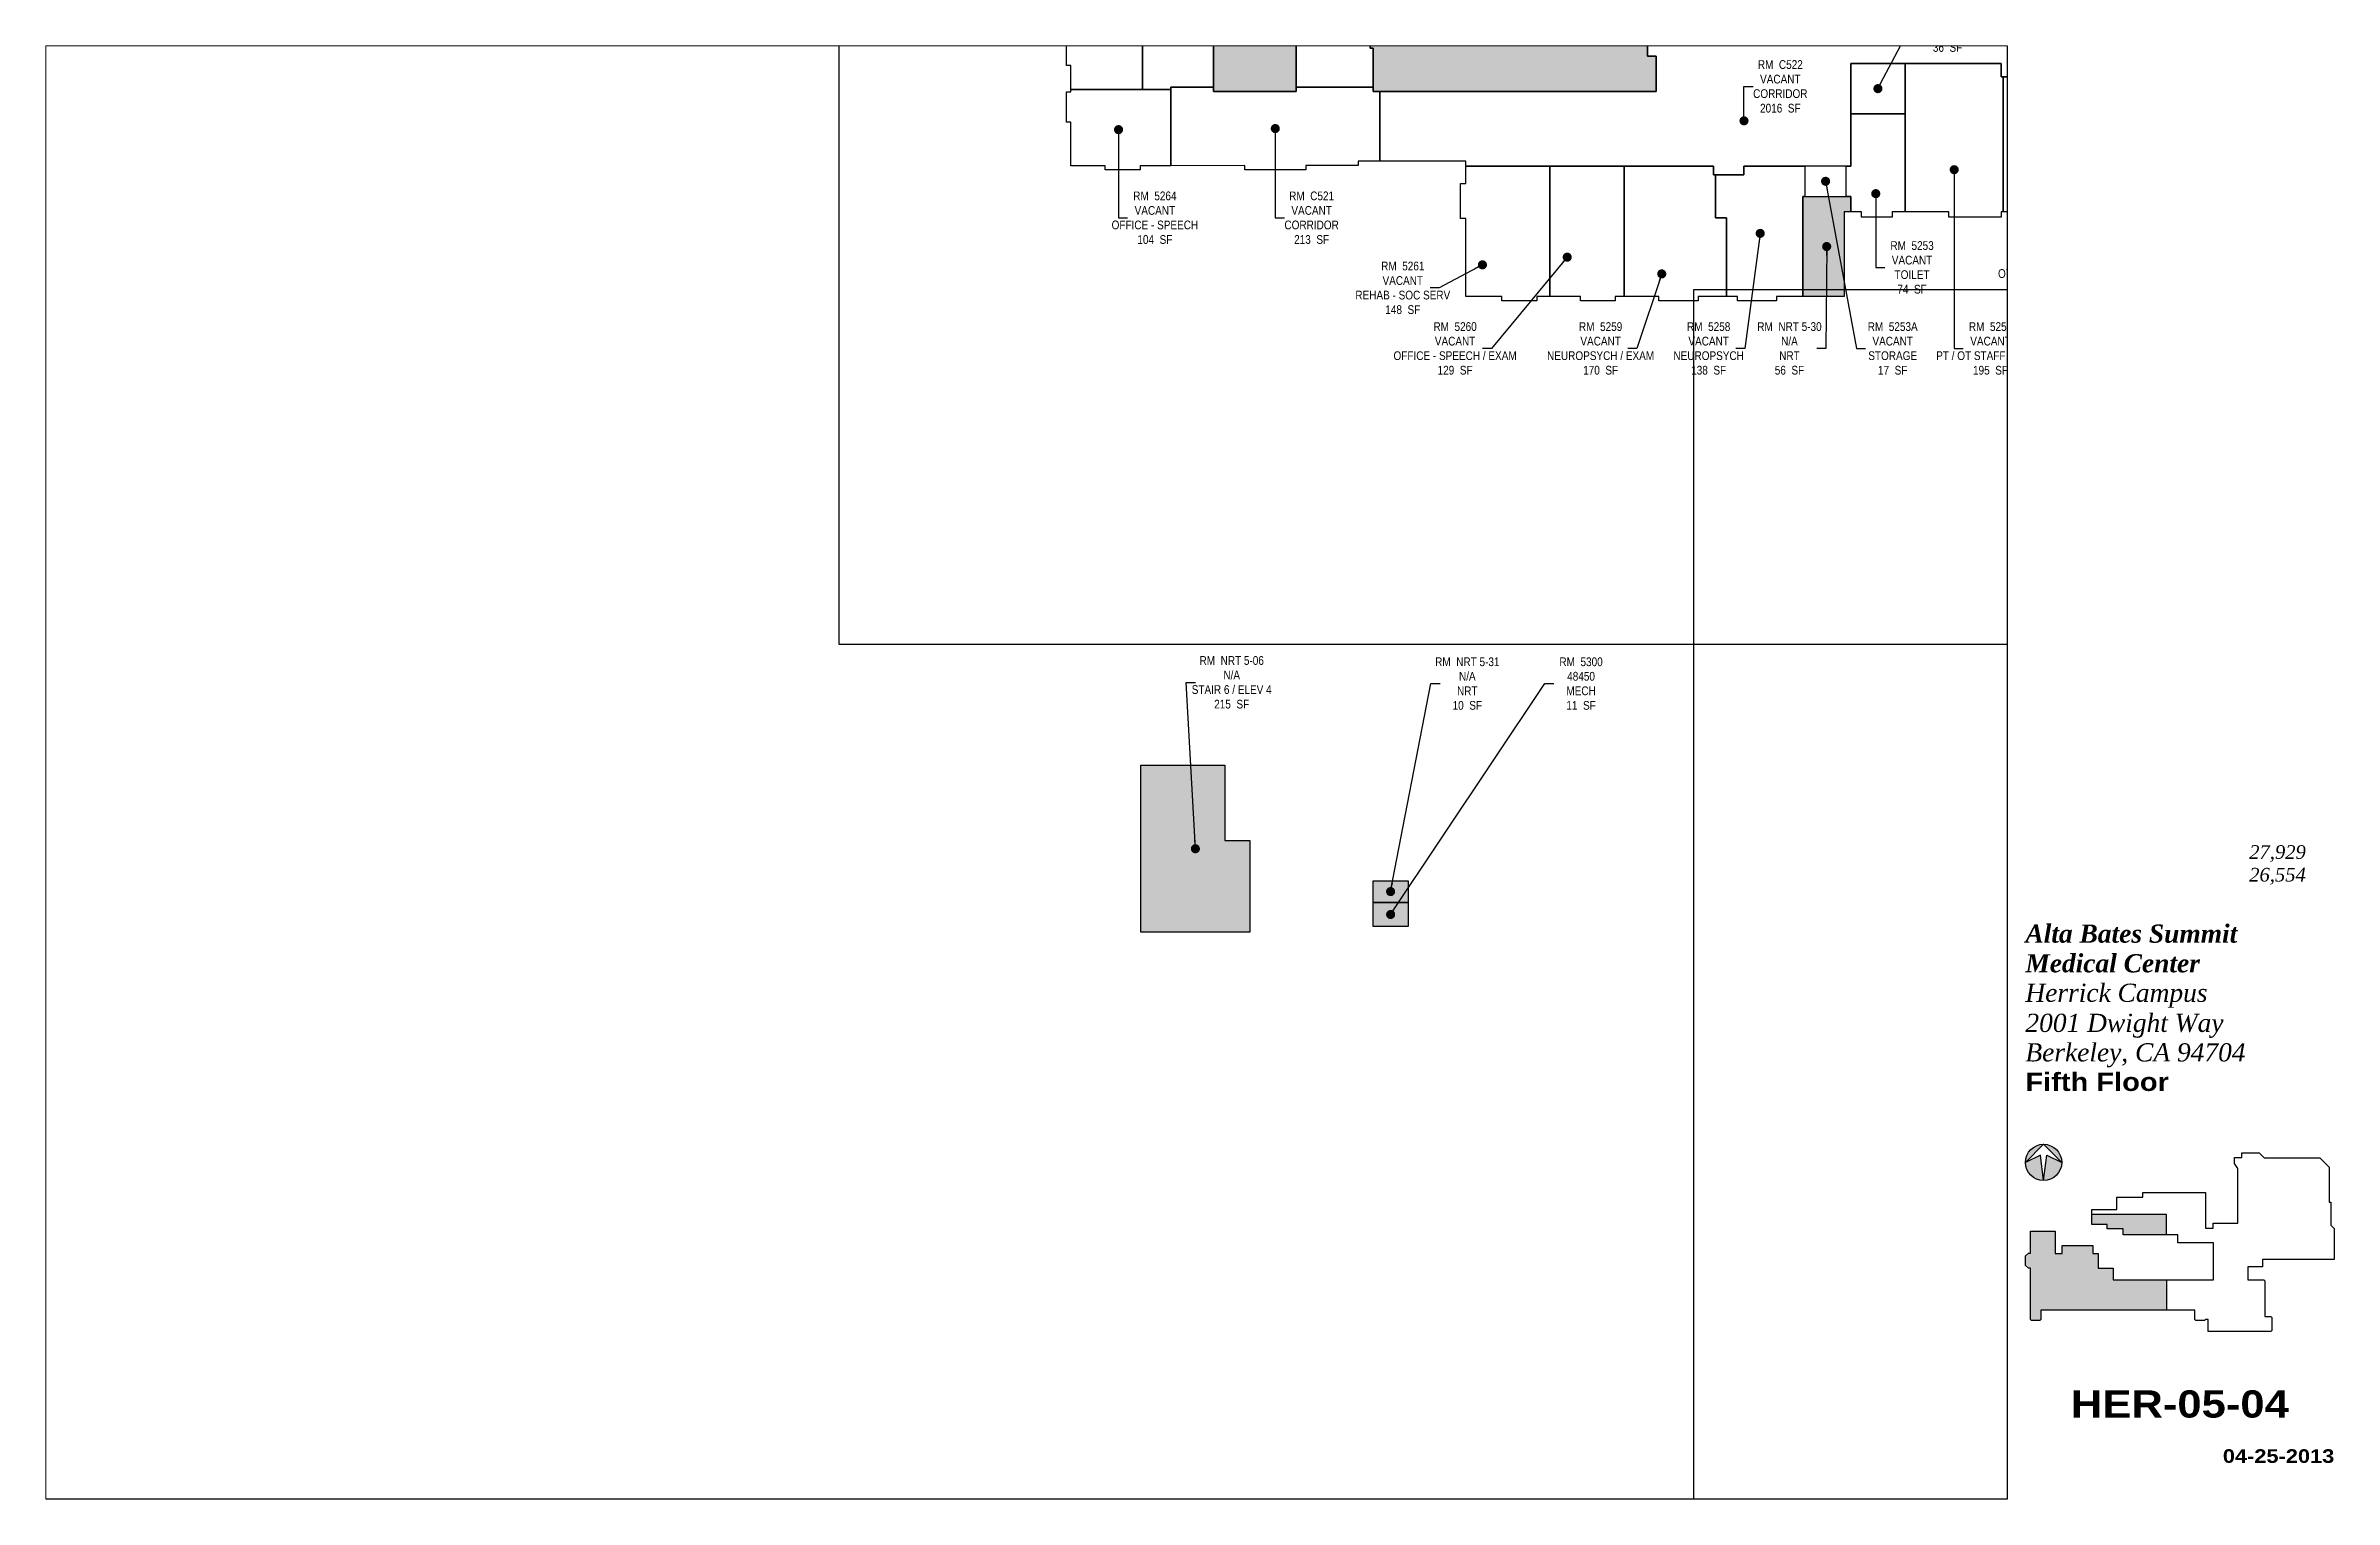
# Paper-space layout '04' of a CAD drawing. Header units: inches. Extents: x 0.9 to 16.7, y 0.5 to 10.5.
# The model-space entities are those that its viewports show. They can reach past a viewport. Long polylines and large blocks are cut down to what shows.
import ezdxf
from ezdxf.enums import TextEntityAlignment as Align

# ---------------------------------------------------------------- set-up
doc = ezdxf.new("R2010")
doc.units = ezdxf.units.IN
doc.header["$LTSCALE"] = 48
doc.header["$MEASUREMENT"] = 0
for name, color, linetype in [('0-LABEL', 3, 'Continuous'), ('1-NRT', 200, 'Continuous'), ('1-NRT-PTN', 253, 'Continuous'), ('4-OCC', 6, 'Continuous'), ('4-OCC-PTN', 95, 'Continuous'), ('4-VACANT', 60, 'Continuous'), ('T-8', 8, 'Continuous')]:
    doc.layers.add(name, color=color, linetype=linetype)
doc.layers.add('T-VWPRT', color=1, linetype='Continuous', plot=False)
doc.layers.add('VP-Window', color=2, linetype='Continuous', plot=False)
doc.styles.add('ArialB', font='')
doc.styles.add('ArialN', font='ARIALN.TTF')
doc.styles.add('TimesI', font='timesi.ttf')
doc.styles.add('TimesIB', font='timesbi.ttf')
doc.styles.get('ArialB').set_extended_font_data('Arial Black')
doc.dimstyles.new('AB-200', dxfattribs={"dimscale": 200, "dimtxt": 0.070312, "dimasz": 0.0625, "dimexe": 0.0625, "dimexo": 0.125, "dimgap": 0.1875, "dimtad": 0, "dimdec": 4, "dimrnd": 0.0625, "dimzin": 0, "dimdsep": 46, "dimlunit": 4, "dimtxsty": 'ArialN', "dimblk": 'ARCHTICK', "dimcen": 0.0625, "dimclrd": 256, "dimclre": 256, "dimclrt": 256, "dimadec": 0, "dimazin": 0, "dimtfac": 1, "dimtdec": 4, "dimtofl": 0, "dimtmove": 2, "dimatfit": 3, "dimldrblk": 'DOT', "dimfxl": 0, "dimfrac": 2, "dimtolj": 1, "dimtzin": 0, "dimlwd": -1, "dimlwe": -1, "dimarcsym": 0})

# ---------------------------------------------------------------- blocks, each defined once
blk = doc.blocks.new('n-arrow')
h = blk.add_hatch(color=256)
h.paths.add_polyline_path([(0, 0.125), (0.125, 0, 0.414214)])
h.paths.add_polyline_path([(0, 0.125, 0.414214), (-0.125, 0), (0.051, 0.022)])
h = blk.add_hatch(color=256)
h.paths.add_polyline_path([(0.051, -0.022), (-0.125, 0, 0.414214), (0, -0.125)])
h.paths.add_polyline_path([(0.125, 0), (0, -0.125, 0.414214)])
for p, q in [((-0.125, 0), (0.051, 0.022)), ((-0.125, 0), (0.051, -0.022)), ((0, 0.125), (0.125, 0)), ((0.051, 0.022), (0, 0.125)), ((0, -0.125), (0.125, 0)), ((0.051, -0.022), (0, -0.125))]:
    blk.add_line(p, q)
blk.add_circle((0, 0), 0.125)
blk = doc.blocks.new('AB-TB-text')
for tag, style, p in [('GROSS', 'TimesI', (1.93, 4.406)), ('USEABLE', 'TimesI', (1.93, 4.25)), ('DATE', 'ArialB', (2.125, 0.25))]:
    blk.add_attdef(tag, text='', height=0.0938, dxfattribs=dict(style=style)).set_placement(p, align=Align.RIGHT)
for tag, style, p in [('CAMPUS', 'TimesIB', (0, 3.75)), ('PAVILION', 'TimesI', (0, 3.547)), ('BUILDING', 'TimesI', (0, 3.34)), ('STREET', 'TimesI', (0, 3.137)), ('FLOOR', 'ArialB', (0, 2.934))]:
    blk.add_attdef(tag, text='', height=0.125, dxfattribs=dict(style=style)).set_placement(p, align=Align.TOP_LEFT)
at = {"style": 'ArialB'}
blk.add_attdef('DWG#', text='', height=0.188, dxfattribs=at).set_placement((1.062, 0.749), align=Align.TOP_CENTER)
blk = doc.blocks.new('_ArchTick')
at = {"const_width": 0.15}
blk.add_lwpolyline([(-0.5, -0.5), (0.5, 0.5)], dxfattribs=at)
blk = doc.blocks.new('_Dot')
at = {"lineweight": -2}
blk.add_line((-0.5, 0), (-1, 0), dxfattribs=at)
at = {"const_width": 0.5}
blk.add_lwpolyline([(-0.25, 0, 1), (0.25, 0, 1)], format="xyb", close=True, dxfattribs=at)

msp = doc.modelspace()

# ---------------------------------------------------------------- hatches: boundary and pattern name
at = {"layer": '1-NRT-PTN'}
for points in [[(1498.44951, 1920.5), (1520.5, 1920.5), (1520.5, 1936.49498), (1876.5, 1936.49498), (1876.5, 1936.46016), (1888.11219, 1936.46016), (1888.11219, 1923), (1880.48651, 1923), (1880.48651, 1830.99211), (1892.28473, 1830.99211), (1892.28473, 1782.6466), (1502.62663, 1782.5), (1502.62663, 1842.05557), (1498.44951, 1842)], [(1282.77962, 1920.5), (1396.77962, 1920.5), (1396.77962, 1782.5), (1282.77962, 1782.5)], [(2151, 1500.5), (2094, 1500.5), (2094, 1638), (2160, 1638), (2160, 1617), (2151, 1617)], [(1333, 625.59662), (1183, 625.59662), (1183, 855.61699), (1298.5, 855.61699), (1298.5, 752.09662), (1333, 752.09662)], [(1502.75, 696.61699), (1550.75, 696.61699), (1550.75, 666.61699), (1502.75, 666.61699)]]:
    msp.add_hatch(color=256, dxfattribs=at).paths.add_polyline_path(points)
at = {"layer": '4-OCC-PTN'}
msp.add_hatch(color=55, dxfattribs=at).paths.add_polyline_path([(1502.75, 666.61699), (1550.75, 666.61699), (1550.75, 633.61699), (1502.75, 633.61699)])

# ---------------------------------------------------------------- linework, layer by layer
at = {"layer": '1-NRT'}
for points in [[(1498.44951, 1920.5), (1520.5, 1920.5), (1520.5, 1936.49498), (1876.5, 1936.49498), (1876.5, 1936.46016), (1888.11219, 1936.46016), (1888.11219, 1923), (1880.48651, 1923), (1880.48651, 1830.99211), (1892.28473, 1830.99211), (1892.28473, 1782.6466), (1502.62663, 1782.5), (1502.62663, 1842.05557), (1498.44951, 1842)], [(1282.77962, 1920.5), (1396.77962, 1920.5), (1396.77962, 1782.5), (1282.77962, 1782.5)], [(2151, 1500.5), (2094, 1500.5), (2094, 1638), (2160, 1638), (2160, 1617), (2151, 1617)], [(1333, 625.59662), (1183, 625.59662), (1183, 855.61699), (1298.5, 855.61699), (1298.5, 752.09662), (1333, 752.09662)], [(1502.75, 696.61699), (1550.75, 696.61699), (1550.75, 666.61699), (1502.75, 666.61699)]]:
    msp.add_lwpolyline(points, close=True, dxfattribs=at)
at = {"layer": '4-OCC'}
msp.add_lwpolyline([(1502.75, 666.61699), (1550.75, 666.61699), (1550.75, 633.61699), (1502.75, 633.61699)], close=True, dxfattribs=at)
at = {"layer": '4-VACANT'}
msp.add_lwpolyline([(2403, 1803), (2367, 1803), (2367, 1821), (2160, 1821), (2160, 1755), (2160, 1749), (2160, 1680), (2013, 1680), (2013, 1668), (1971, 1668), (1971, 1680), (1630.5, 1679.99296), (1630.5, 1686.5), (1512, 1686.5), (1512, 1782.5), (1892.28473, 1782.6466), (1892.28473, 1830.99211), (1880.48651, 1830.99211), (1880.48651, 1923)], dxfattribs=at)
for points in [[(1185, 1785.5), (1086.5, 1785.5), (1086.5, 1818.25502), (1080.5, 1818.25502), (1080.5, 1860.25502), (1086.5, 1860.25502), (1086.5, 1920.5), (1123.77962, 1920.5), (1123.77962, 1926.5), (1171.77962, 1926.5), (1171.77962, 1920.5), (1185, 1920.5)], [(1224, 1785.5), (1185, 1785.5), (1185, 1920.5), (1195.77962, 1920.5), (1195.77962, 1926.5), (1240.77962, 1926.5), (1240.77962, 1920.5), (1282.77962, 1920.5), (1282.77962, 1788.5), (1224, 1788.5)], [(1498.44951, 1920.5), (1498.44951, 1842), (1502.62663, 1842.05557), (1502.62663, 1788.52219), (1396.80425, 1788.52219), (1396.80425, 1920.5), (1417.77962, 1920.5), (1417.77962, 1926.5), (1468.77962, 1926.5), (1468.77962, 1920.5)], [(2160, 1821), (2235, 1821), (2235, 1752), (2160, 1752)], [(2235, 1617.00163), (2235, 1752), (2235, 1755), (2235, 1821), (2367, 1821), (2367, 1803), (2370, 1803), (2370, 1616.96908), (2367, 1616.96908), (2366.93133, 1609.66398), (2295, 1609.66398), (2294.96502, 1616.96908)], [(2370, 1616.96908), (2370, 1803), (2403, 1803), (2403, 1821), (2457, 1821), (2457, 1806), (2497.5, 1806), (2497.5, 1616.96908)], [(1224, 1785.5), (1224, 1680.5), (1182, 1680.5), (1182, 1674.68489), (1134, 1674.68489), (1134, 1680.5), (1086.5, 1680.5), (1086.5, 1740.25502), (1080.5, 1740.25502), (1080.5, 1782.25502), (1086.5, 1782.25502), (1086.5, 1785.5)], [(1512, 1782.5), (1512, 1686.5), (1482, 1686.5), (1482, 1680.56912), (1410, 1680.56912), (1410, 1674.71945), (1326, 1674.71945), (1326, 1680.56912), (1224, 1680.5), (1224, 1788.5), (1282.77962, 1788.5), (1282.77962, 1782.5), (1396.77962, 1782.5), (1396.77962, 1788.52219), (1502.62663, 1788.52219), (1502.62663, 1782.5)], [(2160, 1616.96908), (2160, 1638), (2154, 1638), (2154, 1680), (2160, 1680), (2160, 1752), (2235, 1752), (2235, 1617), (2217, 1616.96908), (2217.14924, 1609.48672), (2175, 1609.48672), (2175, 1616.96908)], [(1630.5, 1679.99296), (1746, 1679.99535), (1746, 1500.5), (1728, 1500.5), (1728, 1494.75), (1680, 1494.75), (1680, 1500.5), (1630.5, 1500.5), (1630.5, 1608), (1623, 1608), (1623, 1656), (1630.5, 1656)], [(1746, 1500.5), (1746, 1679.99535), (1848, 1679.99643), (1848, 1500.5), (1836, 1500.5), (1836, 1494.75), (1788, 1494.75), (1788, 1500.5)], [(1848, 1500.5), (1848, 1679.99643), (1971, 1680), (1971, 1668), (1974, 1668), (1973.98509, 1608.73736), (1988.97412, 1608.73736), (1988.97412, 1500.5), (1950, 1500.5), (1950, 1494.75), (1896, 1494.75), (1896, 1500.5)], [(1988.97412, 1500.5), (1988.97412, 1608.73736), (1973.98509, 1608.73736), (1974, 1668), (2013, 1668), (2013, 1680), (2097, 1680), (2097, 1638), (2094, 1638), (2094, 1500.5), (2058, 1500.5), (2058, 1494.75), (2004, 1494.75), (2004, 1500.5)], [(2097, 1638), (2154, 1638), (2154, 1680), (2097, 1680)]]:
    msp.add_lwpolyline(points, close=True, dxfattribs=at)
at = {"layer": 'VP-Window', "color": 5}
for points in [[(767.5, 3021.50095), (3467.5, 3021.50095), (3467.5, 1021.50095), (767.5, 1021.50095)], [(1943.5, -490.49905), (4643.5, -490.49905), (4643.5, 1509.50095), (1943.5, 1509.50095)]]:
    msp.add_lwpolyline(points, close=True, dxfattribs=at)
at = {"layer": 'VP-Window'}
msp.add_lwpolyline([(-324.5, 1845.50095), (2375.5, 1845.50095), (2375.5, -154.49905), (-324.5, -154.49905)], close=True, dxfattribs=at)

# ---------------------------------------------------------------- texts
at = {"layer": '0-LABEL', "char_height": 12, "attachment_point": 5, "style": 'ArialN'}
for s, insert in [('RM  5252\\PVACANT\\PLOCKERS\\P36  SF', (2293.35859, 1873.17534)), ('RM  C522\\PVACANT\\PCORRIDOR\\P2016  SF', (2063.15922, 1789.57858)), ('RM  5264\\PVACANT\\POFFICE - SPEECH\\P104  SF', (1202.25, 1608.86977)), ('RM  C521\\PVACANT\\PCORRIDOR\\P213  SF', (1418, 1608.86977)), ('RM  5253\\PVACANT\\PTOILET\\P74  SF', (2244.5, 1540.5)), ('RM  5249\\PVACANT\\POT / PT QUIET TREATMENT\\P172  SF', (2453.66556, 1542)), ('RM  5261\\PVACANT\\PREHAB - SOC SERV\\P148  SF', (1543.5, 1512.36919)), ('RM  5260\\PVACANT\\POFFICE - SPEECH / EXAM\\P129  SF', (1615.5, 1429)), ('RM  5259\\PVACANT\\PNEUROPSYCH / EXAM\\P170  SF', (1815.81192, 1429)), ('RM  5258\\PVACANT\\PNEUROPSYCH\\P138  SF', (1964.51615, 1429)), ('RM  NRT 5-30\\PN/A\\PNRT\\P56  SF', (2075.75009, 1429)), ('RM  5253A\\PVACANT\\PSTORAGE\\P17  SF', (2217.83597, 1429)), ('RM  5250\\PVACANT\\PPT / OT STAFF OFFICE\\P195  SF', (2352.5, 1429)), ('RM  NRT 5-06\\PN/A\\PSTAIR 6 / ELEV 4\\P215  SF', (1308, 969.5387)), ('RM  NRT 5-31\\PN/A\\PNRT\\P10  SF', (1632.31791, 967.79888)), ('RM  5300\\P48450\\PMECH\\P11  SF', (1788.883, 967.79888))]:
    msp.add_mtext(s, dxfattribs=dict(at, insert=insert))

# ---------------------------------------------------------------- leaders
at = {"layer": '0-LABEL', "annotation_type": 0, "has_hookline": 1}
for points, hookline_direction, text_width in [([(1695.36712, 1859.49749), (1695.36712, 2209.5), (1707.86712, 2209.5)], 0, 108.6794), ([(1233.88981, 1856), (1214.74081, 2081.86896), (1202.24081, 2081.86896)], 1, 196.15007), ([(1132.75, 1856), (1108.35061, 1992.5), (1095.85061, 1992.5)], 1, 117.29877), ([(1339.77962, 1851.5), (1331.25822, 1992.5), (1318.75822, 1992.5)], 1, 84.99045), ([(1449.71544, 1857.5111), (1465.25108, 1992.5), (1452.75108, 1992.5)], 1, 94.80491), ([(2197.5, 1786.5), (2243.35859, 1873.17534), (2255.85859, 1873.17534)], 0, 63.99454), ([(2013.15922, 1742.23498), (2013.15922, 1789.57858), (2025.65922, 1789.57858)], 0, 73.9809), ([(1152.25, 1730.09244), (1152.25, 1608.86977), (1164.75, 1608.86977)], 0, 117.29877), ([(1368, 1731.62082), (1368, 1608.86977), (1380.5, 1608.86977)], 0, 73.9809), ([(2302.5, 1674.98261), (2302.5, 1429), (2315, 1429)], 0, 147.92087), ([(2125.5, 1659), (2167.83597, 1429), (2180.33597, 1429)], 0, 67.74352), ([(2194.5, 1642.00984), (2194.5, 1540.5), (2207, 1540.5)], 0, 57.88813), ([(2035.49255, 1587.375), (2014.51615, 1429), (2002.01615, 1429)], 1, 94.80491), ([(2127, 1569.25), (2125.75009, 1429), (2113.25009, 1429)], 1, 86.85675), ([(1653.13536, 1544.0555), (1593.5, 1512.36919), (1581, 1512.36919)], 1, 129.44611), ([(1769.81208, 1554.6292), (1665.5, 1429), (1653, 1429)], 1, 167.83629), ([(1899.94492, 1531.62552), (1865.81192, 1429), (1853.31192, 1429)], 1, 145.34243), ([(1258, 740.60681), (1245.5, 969.5387), (1258, 969.5387)], 0, 108.72851), ([(1526.75, 650.11699), (1738.883, 967.79888), (1751.383, 967.79888)], 0, 57.86357), ([(1526.75, 681.61699), (1582.31791, 967.79888), (1594.81791, 967.79888)], 0, 84.99045)]:
    msp.add_leader(points, dimstyle='AB-200', dxfattribs=dict(at, hookline_direction=hookline_direction, text_width=text_width))

psp = doc.layouts.new('04')

# ---------------------------------------------------------------- hatches: boundary and pattern name
at = {"layer": 'T-8'}
for points in [[(15.534, 2.318), (15.534, 2.459), (15.02, 2.459), (15.02, 2.389), (15.125, 2.389), (15.125, 2.36), (15.234, 2.36), (15.234, 2.318)], [(15.165, 2.009), (15.165, 2.089), (15.063, 2.089), (15.063, 2.191), (15.025, 2.191), (15.025, 2.246), (14.816, 2.246), (14.816, 2.191), (14.766, 2.191), (14.766, 2.345), (14.596, 2.345), (14.596, 2.193), (14.583, 2.193), (14.562, 2.174), (14.562, 2.108), (14.583, 2.089), (14.596, 2.089), (14.596, 1.737), (14.603, 1.73), (14.662, 1.73), (14.669, 1.737), (14.669, 1.8), (15.534, 1.8), (15.534, 2.009)]]:
    psp.add_hatch(color=256, dxfattribs=at).paths.add_polyline_path(points)

# ---------------------------------------------------------------- linework, layer by layer
psp.add_line((15.534, 2.009), (15.534, 1.8), dxfattribs=at)
psp.add_lwpolyline([(16.001, 2.851), (16.051, 2.851), (16.051, 2.884), (16.172, 2.884), (16.206, 2.849), (16.589, 2.848), (16.653, 2.784), (16.653, 2.544), (16.664, 2.544), (16.664, 2.386), (16.688, 2.362), (16.688, 2.149), (16.194, 2.149), (16.194, 2.098), (16.093, 2.098), (16.093, 2.009), (16.202, 2.009), (16.21, 2.002), (16.21, 1.758), (16.252, 1.758), (16.259, 1.751), (16.259, 1.661), (16.252, 1.654), (15.821, 1.654), (15.821, 1.737), (15.802, 1.737), (15.795, 1.73), (15.736, 1.73), (15.728, 1.737), (15.728, 1.8), (14.669, 1.8), (14.669, 1.737), (14.662, 1.73), (14.603, 1.73), (14.596, 1.737), (14.596, 2.089), (14.583, 2.089), (14.562, 2.108), (14.562, 2.174), (14.583, 2.193), (14.596, 2.193), (14.596, 2.345), (14.766, 2.345), (14.766, 2.191), (14.816, 2.191), (14.816, 2.246), (15.025, 2.246), (15.025, 2.191), (15.063, 2.191), (15.063, 2.089), (15.165, 2.089), (15.165, 2.009), (15.856, 2.009), (15.856, 2.264), (15.611, 2.264), (15.611, 2.318), (15.234, 2.318), (15.234, 2.36), (15.125, 2.36), (15.125, 2.389), (15.02, 2.389), (15.02, 2.493), (15.191, 2.493), (15.191, 2.579), (15.371, 2.579), (15.371, 2.61), (15.802, 2.61), (15.802, 2.365), (15.854, 2.365), (15.854, 2.399), (16.025, 2.399), (16.025, 2.776), (16.001, 2.81)], close=True, dxfattribs=at)
psp.add_lwpolyline([(15.534, 2.318), (15.534, 2.459), (15.02, 2.459)], dxfattribs=at)

# ---------------------------------------------------------------- block references
ref = psp.add_blockref('AB-TB-text', (14.562, 0.5), dxfattribs=at)
ref.add_attrib('DATE', '04-25-2013', dxfattribs={"layer": '0', "height": 0.0938, "style": 'ArialB'}).set_placement((16.688, 0.75), align=Align.RIGHT)
ref.add_attrib('DWG#', 'HER-05-04', dxfattribs={"layer": '0', "height": 0.1875, "style": 'ArialB'}).set_placement((15.625, 1.249), align=Align.TOP_CENTER)
ref.add_attrib('GROSS', '27,929', dxfattribs={"layer": '0', "color": 5, "height": 0.0938, "style": 'TimesI'}).set_placement((16.492, 4.906), align=Align.RIGHT)
ref.add_attrib('USEABLE', '26,554', dxfattribs={"layer": '0', "color": 5, "height": 0.0938, "style": 'TimesI'}).set_placement((16.492, 4.75), align=Align.RIGHT)
ref.add_attrib('PAVILION', 'Herrick Campus', dxfattribs={"layer": '0', "color": 5, "height": 0.125, "style": 'TimesI'}).set_placement((14.562, 4.047), align=Align.TOP_LEFT)
ref.add_attrib('BUILDING', '2001 Dwight Way', dxfattribs={"layer": '0', "color": 5, "height": 0.125, "style": 'TimesI'}).set_placement((14.562, 3.84), align=Align.TOP_LEFT)
ref.add_attrib('STREET', 'Berkeley, CA 94704', dxfattribs={"layer": '0', "color": 5, "height": 0.125, "style": 'TimesI'}).set_placement((14.562, 3.637), align=Align.TOP_LEFT)
ref.add_attrib('FLOOR', 'Fifth Floor', dxfattribs={"layer": '0', "height": 0.125, "style": 'ArialB'}).set_placement((14.562, 3.434), align=Align.TOP_LEFT)
ref.add_attrib('CAMPUS', 'Medical Center', dxfattribs={"layer": '0', "color": 5, "height": 0.125, "style": 'TimesIB'}).set_placement((14.562, 4.25), align=Align.TOP_LEFT)
ref.add_attrib('CAMPUS', 'Alta Bates Summit', dxfattribs={"layer": '0', "color": 5, "height": 0.125, "style": 'TimesIB'}).set_placement((14.562, 4.454), align=Align.TOP_LEFT)
at = {"layer": 'T-8', "rotation": 90}
psp.add_blockref('n-arrow', (14.687, 2.817), dxfattribs=at)

# ---------------------------------------------------------------- viewports
at = {"layer": 'T-VWPRT'}
psp.add_viewport(center=(7.687, 5.5), size=(13.5, 10), view_center_point=(1025.5, 845.5), view_height=2000, dxfattribs=at)

doc.saveas('drawing.dxf')
